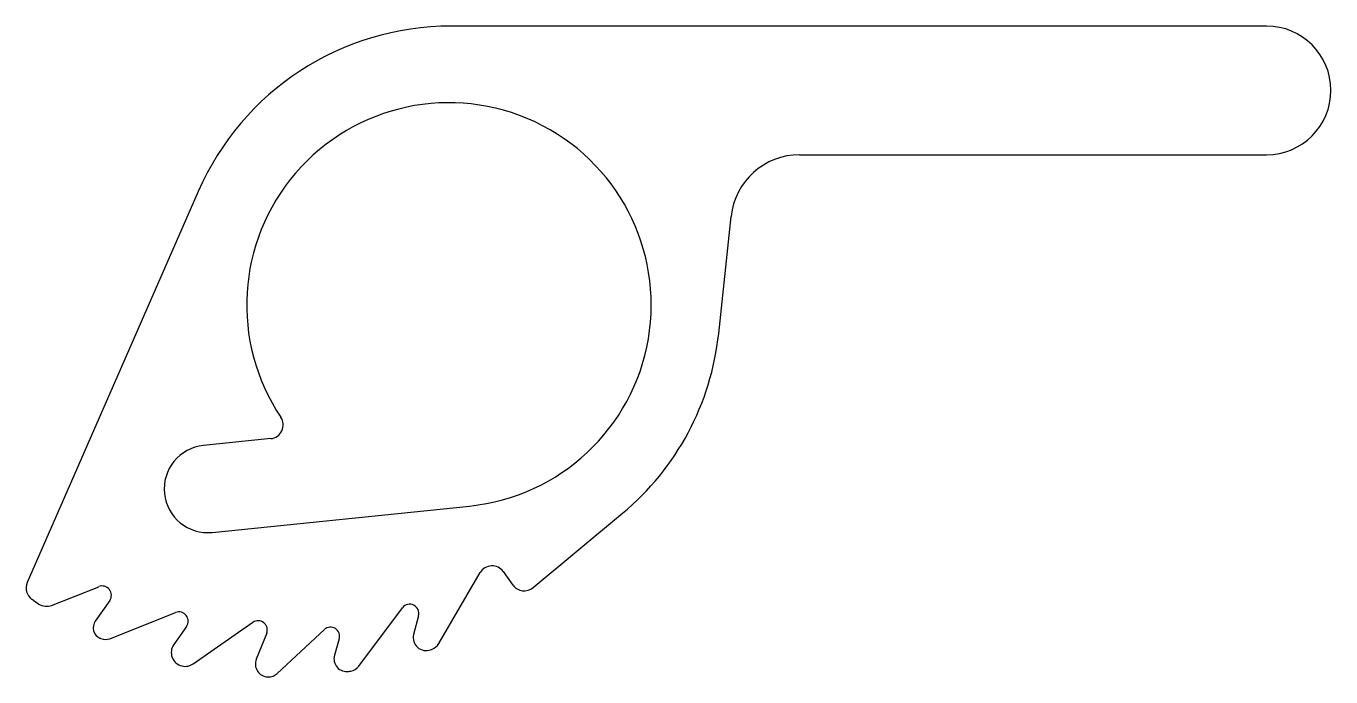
# Model space of a CAD drawing. Extents: x 702.7 to 731.1, y 580.4 to 594.6.
import ezdxf

# ---------------------------------------------------------------- set-up
doc = ezdxf.new("R2010")
doc.units = 0
doc.layers.get('0').update_dxf_attribs({"linetype": 'CONTINUOUS'})

msp = doc.modelspace()

# ---------------------------------------------------------------- linework, layer by layer
at = {"color": 0, "linetype": 'CONTINUOUS'}
for p, q in [((729.7, 594.594), (711.959, 594.594)), ((719.543, 591.794), (729.7, 591.794)), ((706.461, 590.997), (702.741, 582.485)), ((717.782, 587.907), (718.051, 590.451)), ((708.039, 585.616), (706.573, 585.465)), ((705.725, 584.423), (705.725, 584.423)), ((706.767, 583.575), (712.364, 584.149)), ((713.744, 582.373), (715.688, 583.991)), ((713.097, 582.723), (713.308, 582.429)), ((711.692, 581.154), (712.594, 582.699)), ((703.271, 581.987), (704.298, 582.394)), ((704.536, 582.094), (704.222, 581.646)), ((709.957, 580.665), (710.902, 581.935)), ((704.537, 581.262), (705.968, 581.83)), ((706.349, 580.714), (707.65, 581.618)), ((711.253, 581.761), (711.147, 581.353)), ((706.206, 581.529), (705.928, 581.133)), ((707.95, 581.379), (707.723, 580.815)), ((708.179, 580.505), (709.207, 581.465)), ((709.528, 581.256), (709.425, 580.904))]:
    msp.add_line(p, q, dxfattribs=at)
for centre, radius, start, end in [((711.959, 588.594), 6, 90, 156.3933), ((729.7, 593.194), 1.4, 0, 90), ((729.7, 593.194), 1.4, 270, 0), ((711.915, 588.526), 4.4, 275.8591, 213.7692), ((719.543, 590.294), 1.5, 90, 173.9689), ((711.915, 588.526), 5.9, 309.7608, 353.9689), ((708.008, 585.914), 0.3, 275.8591, 33.7692), ((706.67, 584.52), 0.95, 95.8591, 185.8591), ((706.67, 584.52), 0.95, 185.8591, 275.8591), ((712.853, 582.548), 0.3, 35.6089, 149.7322), ((703.016, 582.364), 0.3, 156.3933, 235.1047), ((704.372, 582.209), 0.2, 324.957, 111.6522), ((713.552, 582.604), 0.3, 215.6089, 309.7608), ((708.227, 589.835), 9.408, 235.1047, 236.2061), ((703.161, 582.266), 0.3, 236.2061, 291.6522), ((711.06, 581.812), 0.2, 345.4097, 142.0367), ((704.427, 581.502), 0.25, 144.957, 245.4836), ((706.042, 581.644), 0.2, 324.957, 111.6522), ((707.764, 581.453), 0.2, 338.09, 124.7852), ((709.336, 581.313), 0.2, 343.6296, 130.3249), ((711.418, 581.283), 0.28, 165.4097, 290.4639), ((708.227, 589.835), 9.408, 245.4836, 245.6107), ((704.445, 581.494), 0.25, 245.6107, 291.6522), ((706.174, 580.961), 0.3, 144.957, 256.974), ((708.227, 589.835), 9.408, 290.4639, 290.6829), ((711.451, 581.295), 0.28, 290.6829, 329.7322), ((707.983, 580.71), 0.28, 158.09, 268.4678), ((709.693, 580.825), 0.28, 163.6296, 279.2461), ((708.227, 589.835), 9.408, 256.974, 257.0005), ((706.178, 580.96), 0.3, 257.0005, 304.7852), ((707.988, 580.71), 0.28, 268.4996, 313.0445), ((708.227, 589.835), 9.408, 279.2461, 279.4946), ((709.732, 580.832), 0.28, 279.4946, 323.3539), ((708.227, 589.835), 9.408, 268.4678, 268.4996)]:
    msp.add_arc(centre, radius, start, end, dxfattribs=at)

doc.saveas('drawing.dxf')
